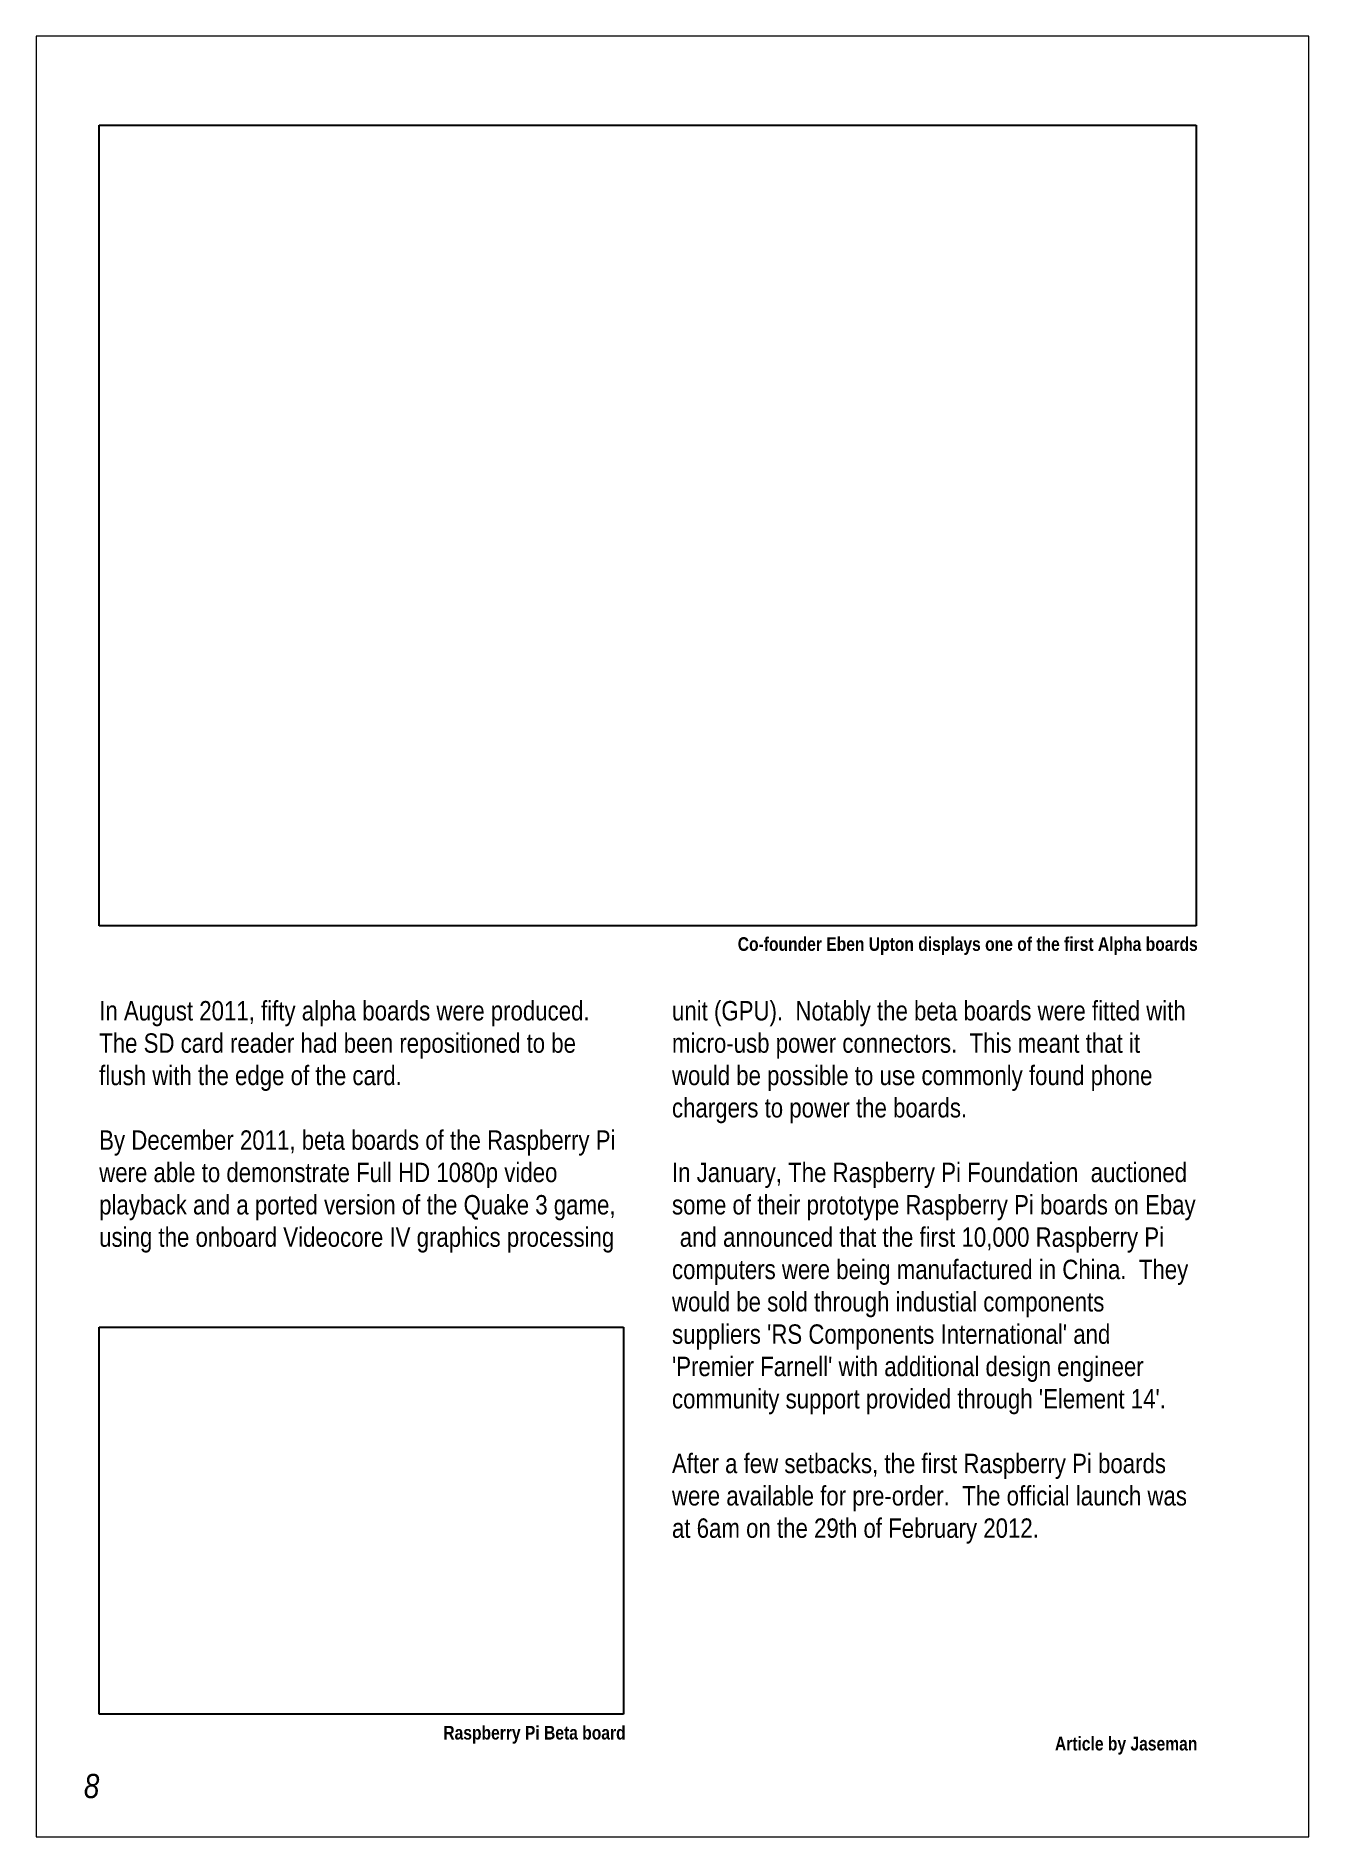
# Paper-space layout 'Page8' of a CAD drawing. Header units: millimetres. Extents: x 202 to 412, y -20 to 277.
# The model-space entities are those that its viewports show. They can reach past a viewport. Long polylines and large blocks are cut down to what shows.
import ezdxf

# ---------------------------------------------------------------- set-up
doc = ezdxf.new("R2010")
doc.units = ezdxf.units.MM
doc.layers.add('Images', color=7, linetype='Continuous')
doc.layers.add('Text', color=7, linetype='Continuous')
doc.styles.get("Standard").update_dxf_attribs({"font": 'arial.ttf'})
picture_1 = doc.add_image_def('image4.png', size_in_pixel=(981, 716))
picture_2 = doc.add_image_def('image7.jpg', size_in_pixel=(920, 679))

msp = doc.modelspace()

# ---------------------------------------------------------------- texts
at = {"layer": 'Text', "attachment_point": 1}
for s, width, insert, char_height in [('\\pi105.35;{\\fArial Narrow|b1|i0|c0|p34;Co-founder Eben Upton displays one of the first Alpha boards}', 181, (1030.62, 462.37), 2.25), ('{\\fArial Narrow|b0|i0|c0|p34;In August 2011, fifty alpha boards were produced.  The SD card reader had been repositioned to be \\H1.3596x; \\H0.73551x;flush with the edge of the card.\\H1.2394x; \\H0.80685x;\\P\\H1.2621x; \\H0.79235x;\\PBy December 2011, beta boards of the Raspberry Pi \\H1.263x; \\H0.79175x;were able to demonstrate Full HD 1080p video \\H1.2583x; \\H0.79474x;playback and a ported version of the Quake 3 game, \\H1.267x; \\H0.78925x;using the onboard Videocore IV graphics processing\\H1.2532x; }', 86.5, (1030.62, 451.84), 3.2), ("{\\fArial Narrow|b0|i0|c0|p34;unit (GPU).  Notably the beta boards were fitted with micro-usb power connectors.  This meant that it \\H1.3422x; \\H0.74504x;would be possible to use commonly found phone \\H1.2363x; \\H0.80885x;chargers to power the boards.\\H1.2631x; \\H0.79171x;\\P\\H1.2456x; \\H0.8028x;\\PIn January, The Raspberry Pi Foundation  auctioned \\H1.2515x; \\H0.79907x;some of their prototype Raspberry Pi boards on Ebay \\H1.2666x; \\H0.78953x;and announced that the first 10,000 Raspberry Pi \\H1.2701x; \\H0.78737x;computers were being manufactured in China.  They \\H1.2696x; \\H0.78766x;would be sold through industial components \\H1.2523x; \\H0.7985x;suppliers 'RS Components International' and \\H1.267x; \\H0.78929x;'Premier Farnell' with additional design engineer \\H1.2532x; \\H0.79795x;community support provided through 'Element 14'.\\H1.253x; \\H0.79807x;\\P\\H1.251x; \\H0.79934x;\\PAfter a few setbacks, the first Raspberry Pi boards \\H1.2667x; \\H0.78945x;were available for pre-order.  The official launch was \\H1.27x; \\H0.78739x;at 6am on the 29th of February 2012.\\H1.2689x; }", 86.5, (1125.12, 451.84), 3.2), ('\\pi56.774;{\\fArial Narrow|b1|i0|c0|p34;Raspberry Pi Beta board}', 86.5, (1030.62, 332.26), 2.25)]:
    msp.add_mtext_dynamic_manual_height_columns(s, width=width, gutter_width=12.5, heights=[0], dxfattribs=dict(at, insert=insert, char_height=char_height))
at = {"layer": 'Text', "color": 255, "attachment_point": 1}
for s, width, insert, char_height in [('\\pi63.177;{\\fArial Narrow|b1|i0|c0|p34;\\C256;Article by Jaseman}', 86.5, (1125.12, 330.46), 2.25), ('\\pi7.4803;{\\fArial Narrow|b0|i1|c0|p34;\\C43;8}', 9.7232, (1020.62, 324.35), 4)]:
    msp.add_mtext_dynamic_manual_height_columns(s, width=width, gutter_width=12.5, heights=[0], dxfattribs=dict(at, insert=insert, char_height=char_height))

# ---------------------------------------------------------------- pictures from other files: only their frames are drawn
at = {"layer": 'Images'}
image = msp.add_image(picture_1, insert=(1030.62, 464.24), size_in_units=(181, 132.11), dxfattribs=at)
image.dxf.flags = 7
image = msp.add_image(picture_2, insert=(1030.62, 334.18), size_in_units=(86.5, 63.84), rotation=0, dxfattribs=at)
image.dxf.flags = 7

psp = doc.layouts.new('Page8')

# ---------------------------------------------------------------- viewports
at = {"layer": '0'}
psp.add_viewport(center=(307.4, 128.55), size=(210, 297.096), view_center_point=(1125.2, 462.49), view_height=297.104, dxfattribs=at)

doc.saveas('drawing.dxf')
